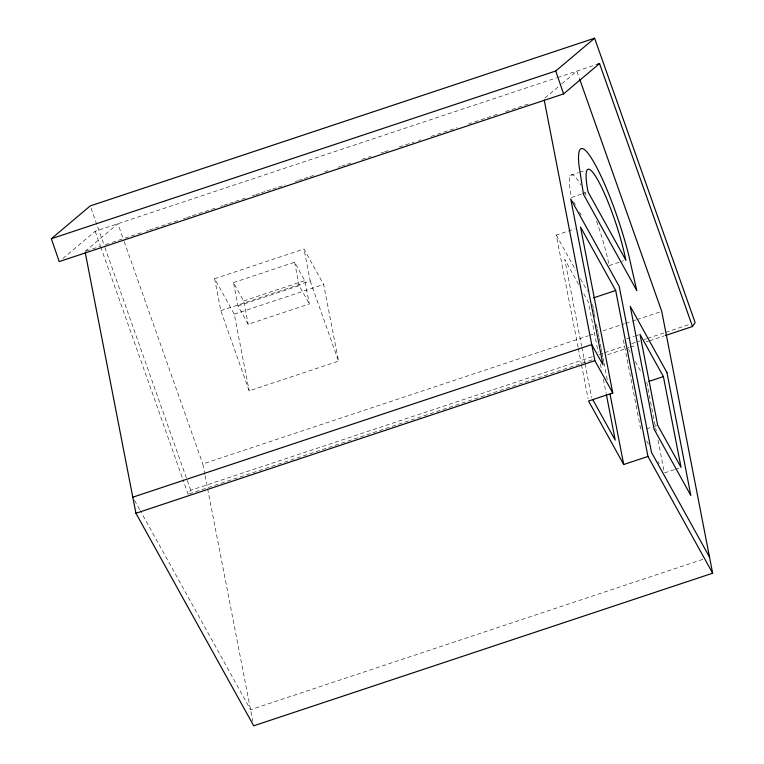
<?xml version="1.0" encoding="UTF-8"?>
<svg xmlns="http://www.w3.org/2000/svg" width="764" height="764" viewBox="0 0 764 764"><rect width="100%" height="100%" fill="white"/><g stroke="black" fill="none" stroke-linecap="round" stroke-linejoin="round"><path stroke-width="0.57" stroke-dasharray="3.82 2.86" d="M592.224 356.788L190.752 490.278L188.106 494.212L182.949 479.611M62.801 258.566L95.156 231.263L556.469 77.871M85.033 251.432L117.876 223.709L123.825 240.545M544.866 98.079L560.843 84.594M561.731 83.839L576.82 71.109L579.198 77.842M557.605 77.498L597.372 64.271M86.16 251.05L100.858 246.17M105.375 244.661L111.028 242.78M112.155 242.408L141.55 232.638M146.067 231.129L148.331 230.384M149.467 230.002L153.984 228.503M155.111 228.121L178.852 220.233M183.379 218.724L185.633 217.979M186.769 217.597L191.286 216.097M192.423 215.725L216.155 207.827M220.681 206.328L222.935 205.573M224.072 205.201L228.589 203.692M229.725 203.32L234.242 201.811M235.379 201.438L247.813 197.303M252.33 195.804L254.593 195.049M255.72 194.677L260.247 193.168M261.374 192.795L265.891 191.286M267.028 190.914L271.545 189.415M272.681 189.033L277.198 187.533M278.325 187.151L285.115 184.898M295.286 181.517L297.549 180.762M298.676 180.39L303.203 178.891M304.33 178.509L308.847 177.009M309.983 176.627L314.501 175.128M324.681 171.747L328.071 170.62M338.242 167.23L340.505 166.485M341.632 166.103L346.159 164.604M347.286 164.231L351.803 162.722M361.983 159.342L371.027 156.333M381.198 152.953L383.461 152.198M384.588 151.826L389.105 150.317M399.286 146.936L413.983 142.056M418.5 140.547L420.763 139.793M430.934 136.412L456.939 127.769M468.236 124.007L497.631 114.237M505.539 111.611L529.28 103.713M214.617 278.717L303.986 249.007L323.64 284.466L338.548 361.143L249.179 390.862L220.834 310.681L214.617 278.717L234.271 314.185L249.179 390.862M233.469 282.594L294.627 262.262L304.788 280.589L309.334 303.948L248.166 324.289L238.005 305.953L233.469 282.594L243.63 300.93L248.166 324.289M570.67 175.3L578.453 172.712M579.561 172.349L585.109 170.496M243.63 300.93L304.788 280.589M220.834 310.681L310.203 280.971L303.986 249.007M238.005 305.953L299.173 285.612L309.334 303.948M581.394 194.171L571.396 197.494A59.793 9.321 71.6 0 1 580.812 184.974M582.512 193.798L585.845 192.69M234.271 314.185L323.64 284.466M578.09 347.257L556.278 235.073L575.005 228.847M609.128 265.576L623.567 260.772M204.857 474.501L202.804 463.968L588.28 335.797M589.407 335.425L595.061 333.543M602.968 330.907L624.446 323.774M625.582 323.392L631.236 321.52M632.363 321.138L635.753 320.011M636.88 319.638L659.494 312.123M626.69 338.824L634.464 336.246M635.572 335.873L638.905 334.766M599.014 354.534L603.531 353.025M604.668 352.653L625.019 345.882M631.809 343.628L639.726 340.992M644.243 339.493L646.506 338.738M647.643 338.356L664.604 332.722M665.731 332.34L690.618 324.07M189.243 493.84L592.979 359.596M607.676 354.706L629.164 347.563M630.29 347.19L635.954 345.309M646.124 341.919L648.388 341.174M649.524 340.792L664.222 335.902M646.564 428.891L652.112 427.038M653.23 426.675L656.562 425.567M674.392 469.612L664.394 472.935L657.603 438.011M675.5 469.239L678.833 468.131M702.746 559.391L250.582 709.737L140.309 510.744M573.688 201.62L575.397 204.714M579.408 211.934L581.117 215.028M628.495 349.196L630.204 352.29M635.333 361.553L641.607 372.87M556.278 235.073L575.884 270.456M580.497 278.784L587.42 291.265M578.596 284.389L564.768 259.445L581.605 346.035M583.782 293.748L588.385 302.067L598.164 352.376M646.707 441.029L648.426 444.113M658.119 461.609L659.256 463.672M134.531 500.324L139.726 509.703M310.203 280.971L338.548 361.143M124.226 241.672L202.804 463.968M91.021 208.161L104.534 246.371M104.926 247.498L190.752 490.278M95.156 231.263L100.313 245.874M100.714 246.992L182.548 478.484M646.745 382.134L656.247 431.03M623.357 339.932L641.006 430.734M592.597 304.397L593.275 307.902M593.504 309.076L594.182 312.581M594.411 313.746L595.089 317.251M596.455 324.27L597.133 327.775M597.362 328.94L598.05 332.445M598.269 333.62L598.957 337.125M599.186 338.29L600.093 342.969M600.323 344.134L601.001 347.639M601.23 348.804L601.908 352.319M602.137 353.484L602.815 356.989M603.044 358.154L603.722 361.658M603.952 362.833L607.59 381.532M600.437 364.075L601.803 371.094M603.398 379.288L606.129 393.326M581.824 347.2L584.785 362.413M585.014 363.578L591.613 397.509M578.31 348.432L581.27 363.626M581.49 364.791L588.079 398.684M294.627 262.262L299.173 285.612M205.086 475.666L252.808 721.206M584.489 191.945A59.793 9.321 71.6 0 1 586.609 196.415M596.56 221.207A59.793 9.321 71.6 0 1 608.727 263.57"/><path stroke-width="1.15" d="M692.499 326.505L695.135 322.57L594.612 38.2L90.228 205.908L51.35 238.721L59.21 261.603L563.593 93.896L599.539 63.555L692.499 326.505L665.349 335.53M51.35 238.721L555.734 71.004L594.612 38.2M597.372 64.271L599.539 63.555M593.666 297.826L615.688 290.501L647.948 456.452L712.65 573.201L253.705 725.8L135.925 513.265L85.253 252.597M132.802 497.202L591.747 344.593L602.987 364.877L570.727 198.927L619.232 286.462L651.491 452.403L709.527 557.137M135.925 513.265L594.869 360.656L612.766 392.963L588.538 401.024L623.72 464.502L647.948 456.452M648.961 381.398L663.4 376.595L681.049 467.396L657.67 425.195L640.022 334.393L663.4 376.595M615.688 290.501L580.516 227.013L612.766 392.963M592.759 399.591L615.221 440.131L606.349 394.491M579.599 78.969L661.748 311.368L712.65 573.201M555.734 71.004L563.593 93.896M610.083 394.386L623.72 464.502M544.207 99.998L594.869 360.656M625.792 260.037L588.06 191.955A59.793 9.321 71.6 0 1 598.088 180.514A59.793 9.321 71.6 0 1 625.792 260.037M636.727 290.406L583.495 194.352L578.959 165.11A81.519 12.701 71.6 0 1 594.869 163.983A81.519 12.701 71.6 0 1 628.648 254.775L636.727 290.406M666.943 372.555L630.233 306.307L654.127 429.234L690.837 495.483L666.943 372.555"/></g></svg>
